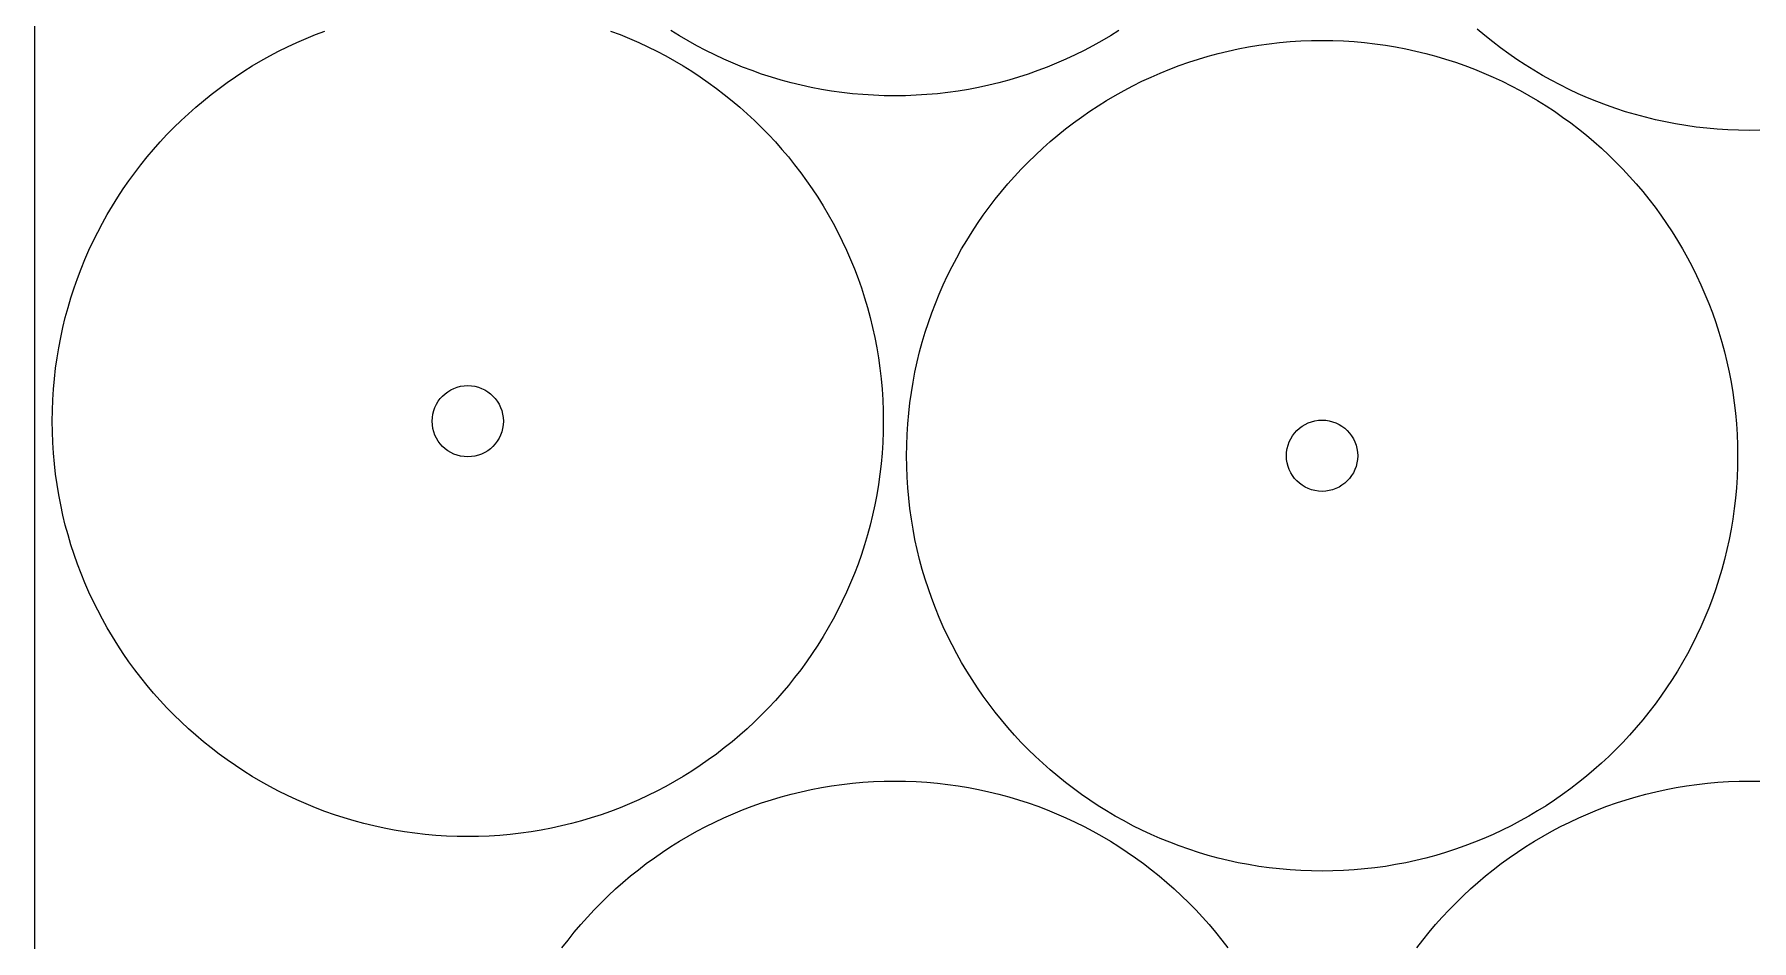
# Model space of a CAD drawing. Extents: x 378 to 958, y 20 to 900.
# Drawn here: x 668 to 812.7, y 582 to 658.4 of the extents above; entities that cross this region are included whole.
import ezdxf

# ---------------------------------------------------------------- set-up
doc = ezdxf.new("R2010")
doc.units = 0
doc.layers.get('0').update_dxf_attribs({"linetype": 'CONTINUOUS'})

msp = doc.modelspace()

# ---------------------------------------------------------------- linework, layer by layer
at = {"color": 0}
msp.add_line((668.0131, 900.108069), (668.0131, 20.108069), dxfattribs=at)
at = {"color": 4}
for p, q in [((690.897131, 658.018913), (691.687097, 658.341662)), ((691.687097, 658.341662), (692.486549, 658.645581)), ((716.555324, 658.645581), (717.354775, 658.341662)), ((717.354775, 658.341662), (718.144741, 658.018913)), ((722.351453, 658.250428), (721.635583, 658.697295)), ((723.078734, 657.820467), (722.351453, 658.250428)), ((758.649474, 658.250428), (757.922194, 657.820467)), ((759.365345, 658.697295), (758.649474, 658.250428)), ((790.196047, 658.265375), (789.554405, 658.80791)), ((790.850747, 657.738097), (790.196047, 658.265375)), ((687.837621, 656.545108), (688.586896, 656.940431)), ((688.586896, 656.940431), (689.346756, 657.318023)), ((689.346756, 657.318023), (690.116926, 657.677608)), ((690.116926, 657.677608), (690.897131, 658.018913)), ((718.144741, 658.018913), (718.924946, 657.677608)), ((718.924946, 657.677608), (719.695116, 657.318023)), ((719.695116, 657.318023), (720.454976, 656.940431)), ((720.454976, 656.940431), (721.204251, 656.545108)), ((723.817149, 657.407688), (723.078734, 657.820467)), ((724.566424, 657.012365), (723.817149, 657.407688)), ((725.326284, 656.634774), (724.566424, 657.012365)), ((756.434504, 657.012365), (755.674644, 656.634774)), ((757.183779, 657.407688), (756.434504, 657.012365)), ((757.922194, 657.820467), (757.183779, 657.407688)), ((766.898123, 656.531368), (767.732768, 656.757216)), ((767.732768, 656.757216), (768.575524, 656.962858)), ((768.575524, 656.962858), (769.426117, 657.148022)), ((769.426117, 657.148022), (770.284272, 657.31243)), ((770.284272, 657.31243), (771.149713, 657.455809)), ((771.149713, 657.455809), (772.022166, 657.577884)), ((772.022166, 657.577884), (772.901357, 657.67838)), ((772.901357, 657.67838), (773.787009, 657.757022)), ((773.787009, 657.757022), (774.678849, 657.813535)), ((774.678849, 657.813535), (775.576601, 657.847644)), ((775.576601, 657.847644), (776.479991, 657.859075)), ((776.479991, 657.859075), (777.383381, 657.847644)), ((777.383381, 657.847644), (778.281134, 657.813535)), ((778.281134, 657.813535), (779.172973, 657.757022)), ((779.172973, 657.757022), (780.058626, 657.67838)), ((780.058626, 657.67838), (780.937816, 657.577884)), ((780.937816, 657.577884), (781.810269, 657.455809)), ((781.810269, 657.455809), (782.675711, 657.31243)), ((782.675711, 657.31243), (783.533865, 657.148022)), ((783.533865, 657.148022), (784.384458, 656.962858)), ((784.384458, 656.962858), (785.227215, 656.757216)), ((785.227215, 656.757216), (786.06186, 656.531368)), ((791.518231, 657.226352), (790.850747, 657.738097)), ((792.198224, 656.730414), (791.518231, 657.226352)), ((792.890451, 656.250558), (792.198224, 656.730414)), ((685.656055, 655.255501), (686.371926, 655.702368)), ((686.371926, 655.702368), (687.099206, 656.132329)), ((687.099206, 656.132329), (687.837621, 656.545108)), ((721.204251, 656.545108), (721.942666, 656.132329)), ((721.942666, 656.132329), (722.669946, 655.702368)), ((722.669946, 655.702368), (723.385817, 655.255501)), ((726.096454, 656.275188), (725.326284, 656.634774)), ((726.876659, 655.933883), (726.096454, 656.275188)), ((727.666625, 655.611134), (726.876659, 655.933883)), ((728.466076, 655.307216), (727.666625, 655.611134)), ((729.274738, 655.022402), (728.466076, 655.307216)), ((752.534851, 655.307216), (751.726189, 655.022402)), ((753.334303, 655.611134), (752.534851, 655.307216)), ((754.124268, 655.933883), (753.334303, 655.611134)), ((754.904474, 656.275188), (754.124268, 655.933883)), ((755.674644, 656.634774), (754.904474, 656.275188)), ((762.856187, 655.108677), (763.646152, 655.431426)), ((763.646152, 655.431426), (764.445604, 655.735344)), ((764.445604, 655.735344), (765.254266, 656.020157)), ((765.254266, 656.020157), (766.071864, 656.28559)), ((766.071864, 656.28559), (766.898123, 656.531368)), ((786.06186, 656.531368), (786.888119, 656.28559)), ((786.888119, 656.28559), (787.705717, 656.020157)), ((787.705717, 656.020157), (788.514379, 655.735344)), ((788.514379, 655.735344), (789.31383, 655.431426)), ((789.31383, 655.431426), (790.103796, 655.108677)), ((793.594638, 655.787059), (792.890451, 656.250558)), ((794.310509, 655.340192), (793.594638, 655.787059)), ((795.037789, 654.910231), (794.310509, 655.340192)), ((683.579649, 653.816208), (684.259642, 654.312146)), ((684.259642, 654.312146), (684.951869, 654.792002)), ((684.951869, 654.792002), (685.656055, 655.255501)), ((723.385817, 655.255501), (724.090004, 654.792002)), ((724.090004, 654.792002), (724.782231, 654.312146)), ((724.782231, 654.312146), (725.462224, 653.816208)), ((730.092336, 654.75697), (729.274738, 655.022402)), ((730.918595, 654.511192), (730.092336, 654.75697)), ((731.75324, 654.285344), (730.918595, 654.511192)), ((732.595997, 654.079702), (731.75324, 654.285344)), ((733.44659, 653.894538), (732.595997, 654.079702)), ((734.304744, 653.73013), (733.44659, 653.894538)), ((747.554338, 653.894538), (746.696183, 653.73013)), ((748.404931, 654.079702), (747.554338, 653.894538)), ((749.247687, 654.285344), (748.404931, 654.079702)), ((750.082332, 654.511192), (749.247687, 654.285344)), ((750.908591, 654.75697), (750.082332, 654.511192)), ((751.726189, 655.022402), (750.908591, 654.75697)), ((759.796676, 653.634872), (760.545951, 654.030195)), ((760.545951, 654.030195), (761.305811, 654.407786)), ((761.305811, 654.407786), (762.075981, 654.767372)), ((762.075981, 654.767372), (762.856187, 655.108677)), ((790.103796, 655.108677), (790.884001, 654.767372)), ((790.884001, 654.767372), (791.654171, 654.407786)), ((791.654171, 654.407786), (792.414031, 654.030195)), ((792.414031, 654.030195), (793.163306, 653.634872)), ((795.776204, 654.497452), (795.037789, 654.910231)), ((796.525479, 654.102129), (795.776204, 654.497452)), ((797.285339, 653.724537), (796.525479, 654.102129)), ((681.615823, 652.23465), (682.257464, 652.777185)), ((682.257464, 652.777185), (682.912165, 653.304463)), ((682.912165, 653.304463), (683.579649, 653.816208)), ((725.462224, 653.816208), (726.129708, 653.304463)), ((726.129708, 653.304463), (726.784408, 652.777185)), ((726.784408, 652.777185), (727.426049, 652.23465)), ((735.170186, 653.586751), (734.304744, 653.73013)), ((736.042639, 653.464676), (735.170186, 653.586751)), ((736.921829, 653.36418), (736.042639, 653.464676)), ((737.807482, 653.285538), (736.921829, 653.36418)), ((738.699321, 653.229025), (737.807482, 653.285538)), ((739.597074, 653.194916), (738.699321, 653.229025)), ((740.500464, 653.183485), (739.597074, 653.194916)), ((741.403854, 653.194916), (740.500464, 653.183485)), ((742.301606, 653.229025), (741.403854, 653.194916)), ((743.193446, 653.285538), (742.301606, 653.229025)), ((744.079098, 653.36418), (743.193446, 653.285538)), ((744.958289, 653.464676), (744.079098, 653.36418)), ((745.830742, 653.586751), (744.958289, 653.464676)), ((746.696183, 653.73013), (745.830742, 653.586751)), ((757.61511, 652.345265), (758.330981, 652.792132)), ((758.330981, 652.792132), (759.058261, 653.222093)), ((759.058261, 653.222093), (759.796676, 653.634872)), ((793.163306, 653.634872), (793.901721, 653.222093)), ((793.901721, 653.222093), (794.629001, 652.792132)), ((794.629001, 652.792132), (795.344872, 652.345265)), ((798.055509, 653.364952), (797.285339, 653.724537)), ((798.835714, 653.023647), (798.055509, 653.364952)), ((799.62568, 652.700898), (798.835714, 653.023647)), ((800.425131, 652.396979), (799.62568, 652.700898)), ((801.233793, 652.112166), (800.425131, 652.396979)), ((679.771999, 650.518249), (680.372815, 651.104907)), ((680.372815, 651.104907), (680.987515, 651.677133)), ((680.987515, 651.677133), (681.615823, 652.23465)), ((727.426049, 652.23465), (728.054358, 651.677133)), ((728.054358, 651.677133), (728.669057, 651.104907)), ((728.669057, 651.104907), (729.269874, 650.518249)), ((755.538704, 650.905972), (756.218697, 651.40191)), ((756.218697, 651.40191), (756.910924, 651.881766)), ((756.910924, 651.881766), (757.61511, 652.345265)), ((795.344872, 652.345265), (796.049059, 651.881766)), ((796.049059, 651.881766), (796.741286, 651.40191)), ((796.741286, 651.40191), (797.421279, 650.905972)), ((802.051391, 651.846733), (801.233793, 652.112166)), ((802.87765, 651.600956), (802.051391, 651.846733)), ((803.712295, 651.375108), (802.87765, 651.600956)), ((804.555052, 651.169465), (803.712295, 651.375108)), ((805.405645, 650.984302), (804.555052, 651.169465)), ((806.263799, 650.819894), (805.405645, 650.984302)), ((678.613115, 649.302733), (679.18534, 649.917433)), ((679.18534, 649.917433), (679.771999, 650.518249)), ((729.269874, 650.518249), (729.856532, 649.917433)), ((729.856532, 649.917433), (730.428757, 649.302733)), ((753.574878, 649.324414), (754.216519, 649.866949)), ((754.216519, 649.866949), (754.87122, 650.394227)), ((754.87122, 650.394227), (755.538704, 650.905972)), ((797.421279, 650.905972), (798.088763, 650.394227)), ((798.088763, 650.394227), (798.743463, 649.866949)), ((798.743463, 649.866949), (799.385105, 649.324414)), ((807.129241, 650.676514), (806.263799, 650.819894)), ((808.001694, 650.55444), (807.129241, 650.676514)), ((808.880884, 650.453944), (808.001694, 650.55444)), ((809.766537, 650.375302), (808.880884, 650.453944)), ((810.658376, 650.318789), (809.766537, 650.375302)), ((811.556129, 650.284679), (810.658376, 650.318789)), ((812.459519, 650.273249), (811.556129, 650.284679)), ((813.362909, 650.284679), (812.459519, 650.273249)), ((677.513062, 648.032783), (678.055597, 648.674425)), ((678.055597, 648.674425), (678.613115, 649.302733)), ((730.428757, 649.302733), (730.986275, 648.674425)), ((730.986275, 648.674425), (731.52881, 648.032783)), ((751.731054, 647.608013), (752.33187, 648.194671)), ((752.33187, 648.194671), (752.94657, 648.766897)), ((752.94657, 648.766897), (753.574878, 649.324414)), ((799.385105, 649.324414), (800.013413, 648.766897)), ((800.013413, 648.766897), (800.628112, 648.194671)), ((800.628112, 648.194671), (801.228929, 647.608013)), ((675.978102, 646.030606), (676.47404, 646.710599)), ((676.47404, 646.710599), (676.985785, 647.378083)), ((676.985785, 647.378083), (677.513062, 648.032783)), ((731.52881, 648.032783), (732.056088, 647.378083)), ((732.056088, 647.378083), (732.567833, 646.710599)), ((732.567833, 646.710599), (733.063771, 646.030606)), ((750.57217, 646.392497), (751.144395, 647.007196)), ((751.144395, 647.007196), (751.731054, 647.608013)), ((801.228929, 647.608013), (801.815587, 647.007196)), ((801.815587, 647.007196), (802.387813, 646.392497)), ((675.034747, 644.634192), (675.498246, 645.338379)), ((675.498246, 645.338379), (675.978102, 646.030606)), ((733.063771, 646.030606), (733.543627, 645.338379)), ((733.543627, 645.338379), (734.007126, 644.634192)), ((749.472117, 645.122547), (750.014652, 645.764189)), ((750.014652, 645.764189), (750.57217, 646.392497)), ((802.387813, 646.392497), (802.94533, 645.764189)), ((802.94533, 645.764189), (803.487865, 645.122547)), ((674.157919, 643.191041), (674.587879, 643.918322)), ((674.587879, 643.918322), (675.034747, 644.634192)), ((734.007126, 644.634192), (734.453993, 643.918322)), ((734.453993, 643.918322), (734.883953, 643.191041)), ((747.937157, 643.12037), (748.433095, 643.800363)), ((748.433095, 643.800363), (748.94484, 644.467847)), ((748.94484, 644.467847), (749.472117, 645.122547)), ((803.487865, 645.122547), (804.015143, 644.467847)), ((804.015143, 644.467847), (804.526888, 643.800363)), ((804.526888, 643.800363), (805.022826, 643.12037)), ((673.349817, 641.703351), (673.74514, 642.452626)), ((673.74514, 642.452626), (674.157919, 643.191041)), ((734.883953, 643.191041), (735.296733, 642.452626)), ((735.296733, 642.452626), (735.692056, 641.703351)), ((746.993802, 641.723956), (747.457301, 642.428143)), ((747.457301, 642.428143), (747.937157, 643.12037)), ((805.022826, 643.12037), (805.502682, 642.428143)), ((805.502682, 642.428143), (805.966181, 641.723956)), ((672.612639, 640.173322), (672.972225, 640.943492)), ((672.972225, 640.943492), (673.349817, 641.703351)), ((735.692056, 641.703351), (736.069647, 640.943492)), ((736.069647, 640.943492), (736.429233, 640.173322)), ((746.116974, 640.280805), (746.546935, 641.008085)), ((746.546935, 641.008085), (746.993802, 641.723956)), ((805.966181, 641.723956), (806.413048, 641.008085)), ((806.413048, 641.008085), (806.843009, 640.280805)), ((671.948585, 638.60315), (672.271335, 639.393116)), ((672.271335, 639.393116), (672.612639, 640.173322)), ((736.429233, 640.173322), (736.770538, 639.393116)), ((736.770538, 639.393116), (737.093287, 638.60315)), ((745.308872, 638.793115), (745.704195, 639.54239)), ((745.704195, 639.54239), (746.116974, 640.280805)), ((806.843009, 640.280805), (807.255788, 639.54239)), ((807.255788, 639.54239), (807.651111, 638.793115)), ((671.644667, 637.803699), (671.948585, 638.60315)), ((737.093287, 638.60315), (737.397205, 637.803699)), ((744.571694, 637.263085), (744.93128, 638.033255)), ((744.93128, 638.033255), (745.308872, 638.793115)), ((807.651111, 638.793115), (808.028702, 638.033255)), ((808.028702, 638.033255), (808.388288, 637.263085)), ((671.094421, 636.177439), (671.359854, 636.995037)), ((671.359854, 636.995037), (671.644667, 637.803699)), ((737.397205, 637.803699), (737.682018, 636.995037)), ((737.682018, 636.995037), (737.947451, 636.177439)), ((743.907641, 635.692914), (744.23039, 636.48288)), ((744.23039, 636.48288), (744.571694, 637.263085)), ((808.388288, 637.263085), (808.729593, 636.48288)), ((808.729593, 636.48288), (809.052342, 635.692914)), ((670.622796, 634.516535), (670.848643, 635.35118)), ((670.848643, 635.35118), (671.094421, 636.177439)), ((737.947451, 636.177439), (738.193229, 635.35118)), ((738.193229, 635.35118), (738.419076, 634.516535)), ((743.603722, 634.893463), (743.907641, 635.692914)), ((809.052342, 635.692914), (809.35626, 634.893463)), ((670.23199, 632.823186), (670.417153, 633.673778)), ((670.417153, 633.673778), (670.622796, 634.516535)), ((738.419076, 634.516535), (738.624719, 633.673778)), ((738.624719, 633.673778), (738.809882, 632.823186)), ((743.053476, 633.267203), (743.318909, 634.084801)), ((743.318909, 634.084801), (743.603722, 634.893463)), ((809.35626, 634.893463), (809.641073, 634.084801)), ((809.641073, 634.084801), (809.906506, 633.267203)), ((670.067581, 631.965031), (670.23199, 632.823186)), ((738.809882, 632.823186), (738.974291, 631.965031)), ((742.581851, 631.606299), (742.807699, 632.440944)), ((742.807699, 632.440944), (743.053476, 633.267203)), ((809.906506, 633.267203), (810.152284, 632.440944)), ((810.152284, 632.440944), (810.378132, 631.606299)), ((669.802127, 630.227136), (669.924202, 631.09959)), ((669.924202, 631.09959), (670.067581, 631.965031)), ((738.974291, 631.965031), (739.11767, 631.09959)), ((739.11767, 631.09959), (739.239745, 630.227136)), ((742.191045, 629.912949), (742.376208, 630.763542)), ((742.376208, 630.763542), (742.581851, 631.606299)), ((810.378132, 631.606299), (810.583774, 630.763542)), ((810.583774, 630.763542), (810.768938, 629.912949)), ((669.622989, 628.462294), (669.701631, 629.347946)), ((669.701631, 629.347946), (669.802127, 630.227136)), ((739.239745, 630.227136), (739.340241, 629.347946)), ((739.340241, 629.347946), (739.418883, 628.462294)), ((742.026636, 629.054795), (742.191045, 629.912949)), ((810.768938, 629.912949), (810.933346, 629.054795)), ((669.566476, 627.570454), (669.622989, 628.462294)), ((739.418883, 628.462294), (739.475396, 627.570454)), ((741.761182, 627.3169), (741.883257, 628.189353)), ((741.883257, 628.189353), (742.026636, 629.054795)), ((810.933346, 629.054795), (811.076725, 628.189353)), ((811.076725, 628.189353), (811.1988, 627.3169)), ((669.520936, 625.769311), (669.532367, 626.672701)), ((669.532367, 626.672701), (669.566476, 627.570454)), ((739.475396, 627.570454), (739.509505, 626.672701)), ((739.509505, 626.672701), (739.520936, 625.769311)), ((741.582045, 625.552057), (741.660686, 626.43771)), ((741.660686, 626.43771), (741.761182, 627.3169)), ((811.1988, 627.3169), (811.299296, 626.43771)), ((811.299296, 626.43771), (811.377938, 625.552057)), ((669.532367, 624.865922), (669.520936, 625.769311)), ((739.520936, 625.769311), (739.509505, 624.865922)), ((741.525532, 624.660218), (741.582045, 625.552057)), ((811.377938, 625.552057), (811.434451, 624.660218)), ((669.566476, 623.968169), (669.532367, 624.865922)), ((669.622989, 623.076329), (669.566476, 623.968169)), ((739.475396, 623.968169), (739.418883, 623.076329)), ((739.509505, 624.865922), (739.475396, 623.968169)), ((741.479991, 622.859075), (741.491422, 623.762465)), ((741.491422, 623.762465), (741.525532, 624.660218)), ((811.434451, 624.660218), (811.46856, 623.762465)), ((811.46856, 623.762465), (811.479991, 622.859075)), ((669.701631, 622.190677), (669.622989, 623.076329)), ((669.802127, 621.311487), (669.701631, 622.190677)), ((739.340241, 622.190677), (739.239745, 621.311487)), ((739.418883, 623.076329), (739.340241, 622.190677)), ((741.491422, 621.955685), (741.479991, 622.859075)), ((811.479991, 622.859075), (811.46856, 621.955685)), ((669.924202, 620.439033), (669.802127, 621.311487)), ((739.239745, 621.311487), (739.11767, 620.439033)), ((741.525532, 621.057933), (741.491422, 621.955685)), ((741.582045, 620.166093), (741.525532, 621.057933)), ((811.434451, 621.057933), (811.377938, 620.166093)), ((811.46856, 621.955685), (811.434451, 621.057933)), ((670.067581, 619.573592), (669.924202, 620.439033)), ((670.23199, 618.715437), (670.067581, 619.573592)), ((738.974291, 619.573592), (738.809882, 618.715437)), ((739.11767, 620.439033), (738.974291, 619.573592)), ((741.660686, 619.280441), (741.582045, 620.166093)), ((741.761182, 618.40125), (741.660686, 619.280441)), ((811.299296, 619.280441), (811.1988, 618.40125)), ((811.377938, 620.166093), (811.299296, 619.280441)), ((670.417153, 617.864845), (670.23199, 618.715437)), ((670.622796, 617.022088), (670.417153, 617.864845)), ((738.624719, 617.864845), (738.419076, 617.022088)), ((738.809882, 618.715437), (738.624719, 617.864845)), ((741.883257, 617.528797), (741.761182, 618.40125)), ((811.1988, 618.40125), (811.076725, 617.528797)), ((670.848643, 616.187443), (670.622796, 617.022088)), ((738.419076, 617.022088), (738.193229, 616.187443)), ((742.026636, 616.663356), (741.883257, 617.528797)), ((742.191045, 615.805201), (742.026636, 616.663356)), ((810.933346, 616.663356), (810.768938, 615.805201)), ((811.076725, 617.528797), (810.933346, 616.663356)), ((671.094421, 615.361184), (670.848643, 616.187443)), ((671.359854, 614.543586), (671.094421, 615.361184)), ((737.947451, 615.361184), (737.682018, 614.543586)), ((738.193229, 616.187443), (737.947451, 615.361184)), ((742.376208, 614.954608), (742.191045, 615.805201)), ((742.581851, 614.111852), (742.376208, 614.954608)), ((810.583774, 614.954608), (810.378132, 614.111852)), ((810.768938, 615.805201), (810.583774, 614.954608)), ((671.644667, 613.734924), (671.359854, 614.543586)), ((671.948585, 612.935473), (671.644667, 613.734924)), ((737.397205, 613.734924), (737.093287, 612.935473)), ((737.682018, 614.543586), (737.397205, 613.734924)), ((742.807699, 613.277207), (742.581851, 614.111852)), ((810.378132, 614.111852), (810.152284, 613.277207)), ((672.271335, 612.145507), (671.948585, 612.935473)), ((672.612639, 611.365301), (672.271335, 612.145507)), ((736.770538, 612.145507), (736.429233, 611.365301)), ((737.093287, 612.935473), (736.770538, 612.145507)), ((743.053476, 612.450948), (742.807699, 613.277207)), ((743.318909, 611.63335), (743.053476, 612.450948)), ((809.906506, 612.450948), (809.641073, 611.63335)), ((810.152284, 613.277207), (809.906506, 612.450948)), ((672.972225, 610.595131), (672.612639, 611.365301)), ((673.349817, 609.835272), (672.972225, 610.595131)), ((736.069647, 610.595131), (735.692056, 609.835272)), ((736.429233, 611.365301), (736.069647, 610.595131)), ((743.603722, 610.824688), (743.318909, 611.63335)), ((743.907641, 610.025236), (743.603722, 610.824688)), ((809.35626, 610.824688), (809.052342, 610.025236)), ((809.641073, 611.63335), (809.35626, 610.824688)), ((673.74514, 609.085997), (673.349817, 609.835272)), ((674.157919, 608.347582), (673.74514, 609.085997)), ((735.296733, 609.085997), (734.883953, 608.347582)), ((735.692056, 609.835272), (735.296733, 609.085997)), ((744.23039, 609.235271), (743.907641, 610.025236)), ((744.571694, 608.455065), (744.23039, 609.235271)), ((808.729593, 609.235271), (808.388288, 608.455065)), ((809.052342, 610.025236), (808.729593, 609.235271)), ((674.587879, 607.620301), (674.157919, 608.347582)), ((675.034747, 606.90443), (674.587879, 607.620301)), ((734.453993, 607.620301), (734.007126, 606.90443)), ((734.883953, 608.347582), (734.453993, 607.620301)), ((744.93128, 607.684895), (744.571694, 608.455065)), ((745.308872, 606.925035), (744.93128, 607.684895)), ((808.028702, 607.684895), (807.651111, 606.925035)), ((808.388288, 608.455065), (808.028702, 607.684895)), ((675.498246, 606.200244), (675.034747, 606.90443)), ((675.978102, 605.508017), (675.498246, 606.200244)), ((733.543627, 606.200244), (733.063771, 605.508017)), ((734.007126, 606.90443), (733.543627, 606.200244)), ((745.704195, 606.17576), (745.308872, 606.925035)), ((746.116974, 605.437345), (745.704195, 606.17576)), ((807.255788, 606.17576), (806.843009, 605.437345)), ((807.651111, 606.925035), (807.255788, 606.17576)), ((676.47404, 604.828024), (675.978102, 605.508017)), ((676.985785, 604.16054), (676.47404, 604.828024)), ((732.567833, 604.828024), (732.056088, 604.16054)), ((733.063771, 605.508017), (732.567833, 604.828024)), ((746.546935, 604.710065), (746.116974, 605.437345)), ((746.993802, 603.994194), (746.546935, 604.710065)), ((806.413048, 604.710065), (805.966181, 603.994194)), ((806.843009, 605.437345), (806.413048, 604.710065)), ((677.513062, 603.50584), (676.985785, 604.16054)), ((678.055597, 602.864198), (677.513062, 603.50584)), ((731.52881, 603.50584), (730.986275, 602.864198)), ((732.056088, 604.16054), (731.52881, 603.50584)), ((747.457301, 603.290008), (746.993802, 603.994194)), ((747.937157, 602.597781), (747.457301, 603.290008)), ((805.502682, 603.290008), (805.022826, 602.597781)), ((805.966181, 603.994194), (805.502682, 603.290008)), ((678.613115, 602.23589), (678.055597, 602.864198)), ((679.18534, 601.62119), (678.613115, 602.23589)), ((730.428757, 602.23589), (729.856532, 601.62119)), ((730.986275, 602.864198), (730.428757, 602.23589)), ((748.433095, 601.917788), (747.937157, 602.597781)), ((748.94484, 601.250304), (748.433095, 601.917788)), ((804.526888, 601.917788), (804.015143, 601.250304)), ((805.022826, 602.597781), (804.526888, 601.917788)), ((679.771999, 601.020374), (679.18534, 601.62119)), ((680.372815, 600.433716), (679.771999, 601.020374)), ((680.987515, 599.86149), (680.372815, 600.433716)), ((728.669057, 600.433716), (728.054358, 599.86149)), ((729.269874, 601.020374), (728.669057, 600.433716)), ((729.856532, 601.62119), (729.269874, 601.020374)), ((749.472117, 600.595603), (748.94484, 601.250304)), ((750.014652, 599.953962), (749.472117, 600.595603)), ((803.487865, 600.595603), (802.94533, 599.953962)), ((804.015143, 601.250304), (803.487865, 600.595603)), ((681.615823, 599.303973), (680.987515, 599.86149)), ((682.257464, 598.761438), (681.615823, 599.303973)), ((727.426049, 599.303973), (726.784408, 598.761438)), ((728.054358, 599.86149), (727.426049, 599.303973)), ((750.57217, 599.325654), (750.014652, 599.953962)), ((751.144395, 598.710954), (750.57217, 599.325654)), ((802.387813, 599.325654), (801.815587, 598.710954)), ((802.94533, 599.953962), (802.387813, 599.325654)), ((682.912165, 598.23416), (682.257464, 598.761438)), ((683.579649, 597.722415), (682.912165, 598.23416)), ((684.259642, 597.226477), (683.579649, 597.722415)), ((725.462224, 597.722415), (724.782231, 597.226477)), ((726.129708, 598.23416), (725.462224, 597.722415)), ((726.784408, 598.761438), (726.129708, 598.23416)), ((751.731054, 598.110138), (751.144395, 598.710954)), ((752.33187, 597.523479), (751.731054, 598.110138)), ((752.94657, 596.951254), (752.33187, 597.523479)), ((800.628112, 597.523479), (800.013413, 596.951254)), ((801.228929, 598.110138), (800.628112, 597.523479)), ((801.815587, 598.710954), (801.228929, 598.110138)), ((684.951869, 596.746621), (684.259642, 597.226477)), ((685.656055, 596.283122), (684.951869, 596.746621)), ((686.371926, 595.836255), (685.656055, 596.283122)), ((723.385817, 596.283122), (722.669946, 595.836255)), ((724.090004, 596.746621), (723.385817, 596.283122)), ((724.782231, 597.226477), (724.090004, 596.746621)), ((753.574878, 596.393736), (752.94657, 596.951254)), ((754.216519, 595.851201), (753.574878, 596.393736)), ((799.385105, 596.393736), (798.743463, 595.851201)), ((800.013413, 596.951254), (799.385105, 596.393736)), ((687.099206, 595.406294), (686.371926, 595.836255)), ((687.837621, 594.993515), (687.099206, 595.406294)), ((688.586896, 594.598192), (687.837621, 594.993515)), ((689.346756, 594.2206), (688.586896, 594.598192)), ((720.454976, 594.598192), (719.695116, 594.2206)), ((721.204251, 594.993515), (720.454976, 594.598192)), ((721.942666, 595.406294), (721.204251, 594.993515)), ((722.669946, 595.836255), (721.942666, 595.406294)), ((731.75324, 594.343042), (732.595997, 594.548685)), ((732.595997, 594.548685), (733.44659, 594.733848)), ((733.44659, 594.733848), (734.304744, 594.898257)), ((734.304744, 594.898257), (735.170186, 595.041636)), ((735.170186, 595.041636), (736.042639, 595.163711)), ((736.042639, 595.163711), (736.921829, 595.264207)), ((736.921829, 595.264207), (737.807482, 595.342849)), ((737.807482, 595.342849), (738.699321, 595.399362)), ((738.699321, 595.399362), (739.597074, 595.433471)), ((739.597074, 595.433471), (740.500464, 595.444902)), ((740.500464, 595.444902), (741.403854, 595.433471)), ((741.403854, 595.433471), (742.301606, 595.399362)), ((742.301606, 595.399362), (743.193446, 595.342849)), ((743.193446, 595.342849), (744.079098, 595.264207)), ((744.079098, 595.264207), (744.958289, 595.163711)), ((744.958289, 595.163711), (745.830742, 595.041636)), ((745.830742, 595.041636), (746.696183, 594.898257)), ((746.696183, 594.898257), (747.554338, 594.733848)), ((747.554338, 594.733848), (748.404931, 594.548685)), ((748.404931, 594.548685), (749.247687, 594.343042)), ((754.87122, 595.323924), (754.216519, 595.851201)), ((755.538704, 594.812179), (754.87122, 595.323924)), ((756.218697, 594.316241), (755.538704, 594.812179)), ((797.421279, 594.812179), (796.741286, 594.316241)), ((798.088763, 595.323924), (797.421279, 594.812179)), ((798.743463, 595.851201), (798.088763, 595.323924)), ((803.764264, 594.343042), (804.60702, 594.548685)), ((804.60702, 594.548685), (805.457613, 594.733848)), ((805.457613, 594.733848), (806.315768, 594.898257)), ((806.315768, 594.898257), (807.181209, 595.041636)), ((807.181209, 595.041636), (808.053662, 595.163711)), ((808.053662, 595.163711), (808.932853, 595.264207)), ((808.932853, 595.264207), (809.818505, 595.342849)), ((809.818505, 595.342849), (810.710345, 595.399362)), ((810.710345, 595.399362), (811.608097, 595.433471)), ((811.608097, 595.433471), (812.511487, 595.444902)), ((812.511487, 595.444902), (813.414877, 595.433471)), ((690.116926, 593.861015), (689.346756, 594.2206)), ((690.897131, 593.51971), (690.116926, 593.861015)), ((691.687097, 593.196961), (690.897131, 593.51971)), ((692.486549, 592.893042), (691.687097, 593.196961)), ((717.354775, 593.196961), (716.555324, 592.893042)), ((718.144741, 593.51971), (717.354775, 593.196961)), ((718.924946, 593.861015), (718.144741, 593.51971)), ((719.695116, 594.2206), (718.924946, 593.861015)), ((727.666625, 593.017253), (728.466076, 593.321171)), ((728.466076, 593.321171), (729.274738, 593.605984)), ((729.274738, 593.605984), (730.092336, 593.871417)), ((730.092336, 593.871417), (730.918595, 594.117195)), ((730.918595, 594.117195), (731.75324, 594.343042)), ((749.247687, 594.343042), (750.082332, 594.117195)), ((750.082332, 594.117195), (750.908591, 593.871417)), ((750.908591, 593.871417), (751.726189, 593.605984)), ((751.726189, 593.605984), (752.534851, 593.321171)), ((752.534851, 593.321171), (753.334303, 593.017253)), ((756.910924, 593.836385), (756.218697, 594.316241)), ((757.61511, 593.372886), (756.910924, 593.836385)), ((758.330981, 592.926019), (757.61511, 593.372886)), ((795.344872, 593.372886), (794.629001, 592.926019)), ((796.049059, 593.836385), (795.344872, 593.372886)), ((796.741286, 594.316241), (796.049059, 593.836385)), ((799.677648, 593.017253), (800.4771, 593.321171)), ((800.4771, 593.321171), (801.285762, 593.605984)), ((801.285762, 593.605984), (802.10336, 593.871417)), ((802.10336, 593.871417), (802.929619, 594.117195)), ((802.929619, 594.117195), (803.764264, 594.343042)), ((693.295211, 592.608229), (692.486549, 592.893042)), ((694.112809, 592.342796), (693.295211, 592.608229)), ((694.939068, 592.097019), (694.112809, 592.342796)), ((695.773713, 591.871171), (694.939068, 592.097019)), ((696.616469, 591.665528), (695.773713, 591.871171)), ((697.467062, 591.480365), (696.616469, 591.665528)), ((712.425403, 591.665528), (711.57481, 591.480365)), ((713.26816, 591.871171), (712.425403, 591.665528)), ((714.102805, 592.097019), (713.26816, 591.871171)), ((714.929064, 592.342796), (714.102805, 592.097019)), ((715.746662, 592.608229), (714.929064, 592.342796)), ((716.555324, 592.893042), (715.746662, 592.608229)), ((724.566424, 591.616021), (725.326284, 591.993613)), ((725.326284, 591.993613), (726.096454, 592.353199)), ((726.096454, 592.353199), (726.876659, 592.694504)), ((726.876659, 592.694504), (727.666625, 593.017253)), ((753.334303, 593.017253), (754.124268, 592.694504)), ((754.124268, 592.694504), (754.904474, 592.353199)), ((754.904474, 592.353199), (755.674644, 591.993613)), ((755.674644, 591.993613), (756.434504, 591.616021)), ((759.058261, 592.496058), (758.330981, 592.926019)), ((759.796676, 592.083279), (759.058261, 592.496058)), ((760.545951, 591.687956), (759.796676, 592.083279)), ((761.305811, 591.310364), (760.545951, 591.687956)), ((792.414031, 591.687956), (791.654171, 591.310364)), ((793.163306, 592.083279), (792.414031, 591.687956)), ((793.901721, 592.496058), (793.163306, 592.083279)), ((794.629001, 592.926019), (793.901721, 592.496058)), ((796.577447, 591.616021), (797.337307, 591.993613)), ((797.337307, 591.993613), (798.107477, 592.353199)), ((798.107477, 592.353199), (798.887683, 592.694504)), ((798.887683, 592.694504), (799.677648, 593.017253)), ((698.325217, 591.315957), (697.467062, 591.480365)), ((699.190658, 591.172577), (698.325217, 591.315957)), ((700.063111, 591.050503), (699.190658, 591.172577)), ((700.942301, 590.950007), (700.063111, 591.050503)), ((701.827954, 590.871365), (700.942301, 590.950007)), ((702.719794, 590.814852), (701.827954, 590.871365)), ((703.617546, 590.780742), (702.719794, 590.814852)), ((704.520936, 590.769311), (703.617546, 590.780742)), ((705.424326, 590.780742), (704.520936, 590.769311)), ((706.322078, 590.814852), (705.424326, 590.780742)), ((707.213918, 590.871365), (706.322078, 590.814852)), ((708.099571, 590.950007), (707.213918, 590.871365)), ((708.978761, 591.050503), (708.099571, 590.950007)), ((709.851214, 591.172577), (708.978761, 591.050503)), ((710.716656, 591.315957), (709.851214, 591.172577)), ((711.57481, 591.480365), (710.716656, 591.315957)), ((721.635583, 589.931091), (722.351453, 590.377959)), ((722.351453, 590.377959), (723.078734, 590.807919)), ((723.078734, 590.807919), (723.817149, 591.220699)), ((723.817149, 591.220699), (724.566424, 591.616021)), ((756.434504, 591.616021), (757.183779, 591.220699)), ((757.183779, 591.220699), (757.922194, 590.807919)), ((757.922194, 590.807919), (758.649474, 590.377959)), ((758.649474, 590.377959), (759.365345, 589.931091)), ((762.075981, 590.950779), (761.305811, 591.310364)), ((762.856187, 590.609474), (762.075981, 590.950779)), ((763.646152, 590.286725), (762.856187, 590.609474)), ((764.445604, 589.982806), (763.646152, 590.286725)), ((789.31383, 590.286725), (788.514379, 589.982806)), ((790.103796, 590.609474), (789.31383, 590.286725)), ((790.884001, 590.950779), (790.103796, 590.609474)), ((791.654171, 591.310364), (790.884001, 590.950779)), ((793.646606, 589.931091), (794.362477, 590.377959)), ((794.362477, 590.377959), (795.089757, 590.807919)), ((795.089757, 590.807919), (795.828172, 591.220699)), ((795.828172, 591.220699), (796.577447, 591.616021)), ((719.559176, 588.491799), (720.239169, 588.987737)), ((720.239169, 588.987737), (720.931396, 589.467592)), ((720.931396, 589.467592), (721.635583, 589.931091)), ((759.365345, 589.931091), (760.069531, 589.467592)), ((760.069531, 589.467592), (760.761758, 588.987737)), ((760.761758, 588.987737), (761.441751, 588.491799)), ((765.254266, 589.697993), (764.445604, 589.982806)), ((766.071864, 589.43256), (765.254266, 589.697993)), ((766.898123, 589.186783), (766.071864, 589.43256)), ((767.732768, 588.960935), (766.898123, 589.186783)), ((768.575524, 588.755292), (767.732768, 588.960935)), ((769.426117, 588.570129), (768.575524, 588.755292)), ((784.384458, 588.755292), (783.533865, 588.570129)), ((785.227215, 588.960935), (784.384458, 588.755292)), ((786.06186, 589.186783), (785.227215, 588.960935)), ((786.888119, 589.43256), (786.06186, 589.186783)), ((787.705717, 589.697993), (786.888119, 589.43256)), ((788.514379, 589.982806), (787.705717, 589.697993)), ((791.5702, 588.491799), (792.250193, 588.987737)), ((792.250193, 588.987737), (792.94242, 589.467592)), ((792.94242, 589.467592), (793.646606, 589.931091)), ((717.59535, 586.910241), (718.236992, 587.452776)), ((718.236992, 587.452776), (718.891692, 587.980053)), ((718.891692, 587.980053), (719.559176, 588.491799)), ((761.441751, 588.491799), (762.109235, 587.980053)), ((762.109235, 587.980053), (762.763935, 587.452776)), ((762.763935, 587.452776), (763.405577, 586.910241)), ((770.284272, 588.40572), (769.426117, 588.570129)), ((771.149713, 588.262341), (770.284272, 588.40572)), ((772.022166, 588.140266), (771.149713, 588.262341)), ((772.901357, 588.03977), (772.022166, 588.140266)), ((773.787009, 587.961129), (772.901357, 588.03977)), ((774.678849, 587.904616), (773.787009, 587.961129)), ((775.576601, 587.870506), (774.678849, 587.904616)), ((776.479991, 587.859075), (775.576601, 587.870506)), ((777.383381, 587.870506), (776.479991, 587.859075)), ((778.281134, 587.904616), (777.383381, 587.870506)), ((779.172973, 587.961129), (778.281134, 587.904616)), ((780.058626, 588.03977), (779.172973, 587.961129)), ((780.937816, 588.140266), (780.058626, 588.03977)), ((781.810269, 588.262341), (780.937816, 588.140266)), ((782.675711, 588.40572), (781.810269, 588.262341)), ((783.533865, 588.570129), (782.675711, 588.40572)), ((789.606374, 586.910241), (790.248016, 587.452776)), ((790.248016, 587.452776), (790.902716, 587.980053)), ((790.902716, 587.980053), (791.5702, 588.491799)), ((716.352343, 585.780498), (716.967042, 586.352723)), ((716.967042, 586.352723), (717.59535, 586.910241)), ((763.405577, 586.910241), (764.033885, 586.352723)), ((764.033885, 586.352723), (764.648585, 585.780498)), ((788.363366, 585.780498), (788.978066, 586.352723)), ((788.978066, 586.352723), (789.606374, 586.910241)), ((714.592642, 583.978323), (715.164868, 584.593023)), ((715.164868, 584.593023), (715.751526, 585.19384)), ((715.751526, 585.19384), (716.352343, 585.780498)), ((764.648585, 585.780498), (765.249401, 585.19384)), ((765.249401, 585.19384), (765.83606, 584.593023)), ((765.83606, 584.593023), (766.408285, 583.978323)), ((786.603666, 583.978323), (787.175891, 584.593023)), ((787.175891, 584.593023), (787.76255, 585.19384)), ((787.76255, 585.19384), (788.363366, 585.780498)), ((713.49259, 582.708374), (714.035125, 583.350015)), ((714.035125, 583.350015), (714.592642, 583.978323)), ((766.408285, 583.978323), (766.965803, 583.350015)), ((766.965803, 583.350015), (767.508338, 582.708374)), ((785.503613, 582.708374), (786.046148, 583.350015)), ((786.046148, 583.350015), (786.603666, 583.978323)), ((712.453567, 581.38619), (712.965312, 582.053674)), ((712.965312, 582.053674), (713.49259, 582.708374)), ((767.508338, 582.708374), (768.035615, 582.053674)), ((768.035615, 582.053674), (768.54736, 581.38619)), ((784.464591, 581.38619), (784.976336, 582.053674)), ((784.976336, 582.053674), (785.503613, 582.708374))]:
    msp.add_line(p, q, dxfattribs=at)
at = {"color": 7}
for p, q in [((702.205976, 627.677609), (702.399599, 627.890649)), ((702.399599, 627.890649), (702.612639, 628.084272)), ((702.612639, 628.084272), (702.843587, 628.256971)), ((702.843587, 628.256971), (703.090938, 628.407237)), ((703.090938, 628.407237), (703.353181, 628.533563)), ((703.353181, 628.533563), (703.628811, 628.634441)), ((703.628811, 628.634441), (703.916318, 628.708364)), ((703.916318, 628.708364), (704.214196, 628.753823)), ((704.214196, 628.753823), (704.520936, 628.769311)), ((704.520936, 628.769311), (704.827676, 628.753823)), ((704.827676, 628.753823), (705.125554, 628.708364)), ((705.125554, 628.708364), (705.413061, 628.634441)), ((705.413061, 628.634441), (705.688691, 628.533563)), ((705.688691, 628.533563), (705.950935, 628.407237)), ((705.950935, 628.407237), (706.198285, 628.256971)), ((706.198285, 628.256971), (706.429234, 628.084272)), ((706.429234, 628.084272), (706.642274, 627.890649)), ((706.642274, 627.890649), (706.835897, 627.677609)), ((701.536424, 626.076052), (701.581884, 626.373929)), ((701.581884, 626.373929), (701.655806, 626.661437)), ((701.655806, 626.661437), (701.756685, 626.937066)), ((701.756685, 626.937066), (701.883011, 627.19931)), ((701.883011, 627.19931), (702.033277, 627.44666)), ((702.033277, 627.44666), (702.205976, 627.677609)), ((706.835897, 627.677609), (707.008595, 627.44666)), ((707.008595, 627.44666), (707.158862, 627.19931)), ((707.158862, 627.19931), (707.285188, 626.937066)), ((707.285188, 626.937066), (707.386066, 626.661437)), ((707.386066, 626.661437), (707.459989, 626.373929)), ((707.459989, 626.373929), (707.505448, 626.076052)), ((701.520936, 625.769311), (701.536424, 626.076052)), ((701.536424, 625.462571), (701.520936, 625.769311)), ((701.581884, 625.164694), (701.536424, 625.462571)), ((701.655806, 624.877186), (701.581884, 625.164694)), ((707.459989, 625.164694), (707.386066, 624.877186)), ((707.505448, 625.462571), (707.459989, 625.164694)), ((707.505448, 626.076052), (707.520936, 625.769311)), ((707.520936, 625.769311), (707.505448, 625.462571)), ((774.165031, 624.767373), (774.358654, 624.980413)), ((774.358654, 624.980413), (774.571694, 625.174036)), ((774.571694, 625.174036), (774.802643, 625.346734)), ((774.802643, 625.346734), (775.049993, 625.497001)), ((775.049993, 625.497001), (775.312237, 625.623327)), ((775.312237, 625.623327), (775.587866, 625.724205)), ((775.587866, 625.724205), (775.875373, 625.798128)), ((775.875373, 625.798128), (776.173251, 625.843587)), ((776.173251, 625.843587), (776.479991, 625.859075)), ((776.479991, 625.859075), (776.786731, 625.843587)), ((776.786731, 625.843587), (777.084609, 625.798128)), ((777.084609, 625.798128), (777.372116, 625.724205)), ((777.372116, 625.724205), (777.647746, 625.623327)), ((777.647746, 625.623327), (777.90999, 625.497001)), ((777.90999, 625.497001), (778.15734, 625.346734)), ((778.15734, 625.346734), (778.388289, 625.174036)), ((778.388289, 625.174036), (778.601329, 624.980413)), ((778.601329, 624.980413), (778.794952, 624.767373)), ((701.756685, 624.601557), (701.655806, 624.877186)), ((701.883011, 624.339313), (701.756685, 624.601557)), ((702.033277, 624.091963), (701.883011, 624.339313)), ((702.205976, 623.861014), (702.033277, 624.091963)), ((702.399599, 623.647974), (702.205976, 623.861014)), ((702.612639, 623.454351), (702.399599, 623.647974)), ((702.843587, 623.281652), (702.612639, 623.454351)), ((706.429234, 623.454351), (706.198285, 623.281652)), ((706.642274, 623.647974), (706.429234, 623.454351)), ((706.835897, 623.861014), (706.642274, 623.647974)), ((707.008595, 624.091963), (706.835897, 623.861014)), ((707.158862, 624.339313), (707.008595, 624.091963)), ((707.285188, 624.601557), (707.158862, 624.339313)), ((707.386066, 624.877186), (707.285188, 624.601557)), ((773.495479, 623.165815), (773.540939, 623.463693)), ((773.540939, 623.463693), (773.614861, 623.7512)), ((773.614861, 623.7512), (773.71574, 624.02683)), ((773.71574, 624.02683), (773.842066, 624.289074)), ((773.842066, 624.289074), (773.992332, 624.536424)), ((773.992332, 624.536424), (774.165031, 624.767373)), ((778.794952, 624.767373), (778.96765, 624.536424)), ((778.96765, 624.536424), (779.117917, 624.289074)), ((779.117917, 624.289074), (779.244243, 624.02683)), ((779.244243, 624.02683), (779.345121, 623.7512)), ((779.345121, 623.7512), (779.419044, 623.463693)), ((779.419044, 623.463693), (779.464503, 623.165815)), ((703.090938, 623.131386), (702.843587, 623.281652)), ((703.353181, 623.00506), (703.090938, 623.131386)), ((703.628811, 622.904182), (703.353181, 623.00506)), ((703.916318, 622.830259), (703.628811, 622.904182)), ((704.214196, 622.7848), (703.916318, 622.830259)), ((704.520936, 622.769311), (704.214196, 622.7848)), ((704.827676, 622.7848), (704.520936, 622.769311)), ((705.125554, 622.830259), (704.827676, 622.7848)), ((705.413061, 622.904182), (705.125554, 622.830259)), ((705.688691, 623.00506), (705.413061, 622.904182)), ((705.950935, 623.131386), (705.688691, 623.00506)), ((706.198285, 623.281652), (705.950935, 623.131386)), ((773.479991, 622.859075), (773.495479, 623.165815)), ((773.495479, 622.552335), (773.479991, 622.859075)), ((773.540939, 622.254458), (773.495479, 622.552335)), ((773.614861, 621.96695), (773.540939, 622.254458)), ((779.419044, 622.254458), (779.345121, 621.96695)), ((779.464503, 622.552335), (779.419044, 622.254458)), ((779.464503, 623.165815), (779.479991, 622.859075)), ((779.479991, 622.859075), (779.464503, 622.552335)), ((773.71574, 621.691321), (773.614861, 621.96695)), ((773.842066, 621.429077), (773.71574, 621.691321)), ((773.992332, 621.181727), (773.842066, 621.429077)), ((774.165031, 620.950778), (773.992332, 621.181727)), ((774.358654, 620.737738), (774.165031, 620.950778)), ((774.571694, 620.544115), (774.358654, 620.737738)), ((778.601329, 620.737738), (778.388289, 620.544115)), ((778.794952, 620.950778), (778.601329, 620.737738)), ((778.96765, 621.181727), (778.794952, 620.950778)), ((779.117917, 621.429077), (778.96765, 621.181727)), ((779.244243, 621.691321), (779.117917, 621.429077)), ((779.345121, 621.96695), (779.244243, 621.691321)), ((774.802643, 620.371416), (774.571694, 620.544115)), ((775.049993, 620.22115), (774.802643, 620.371416)), ((775.312237, 620.094824), (775.049993, 620.22115)), ((775.587866, 619.993945), (775.312237, 620.094824)), ((775.875373, 619.920023), (775.587866, 619.993945)), ((776.173251, 619.874563), (775.875373, 619.920023)), ((776.479991, 619.859075), (776.173251, 619.874563)), ((776.786731, 619.874563), (776.479991, 619.859075)), ((777.084609, 619.920023), (776.786731, 619.874563)), ((777.372116, 619.993945), (777.084609, 619.920023)), ((777.647746, 620.094824), (777.372116, 619.993945)), ((777.90999, 620.22115), (777.647746, 620.094824)), ((778.15734, 620.371416), (777.90999, 620.22115)), ((778.388289, 620.544115), (778.15734, 620.371416))]:
    msp.add_line(p, q, dxfattribs=at)

doc.saveas('drawing.dxf')
